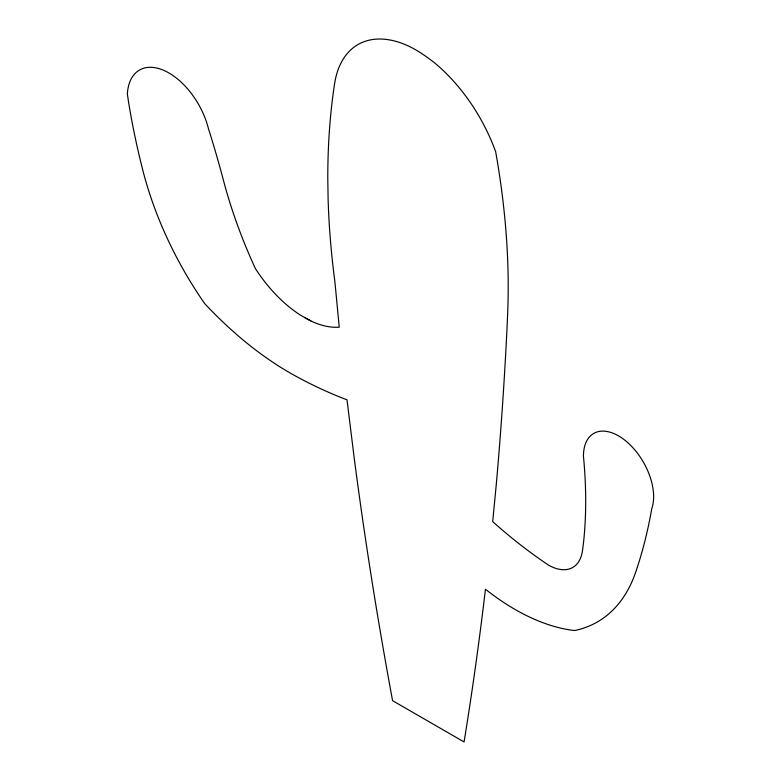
<?xml version="1.0" encoding="UTF-8"?>
<svg xmlns="http://www.w3.org/2000/svg" width="781" height="781" viewBox="0 0 781 781"><rect width="100%" height="100%" fill="white"/><g stroke="black" fill="none" stroke-linecap="round" stroke-linejoin="round"><path stroke-width="1.17" d="M310.936 320.962L300.988 315.456A107.758 62.216 60 0 1 255.407 268.615A343.347 198.228 60 0 1 223.483 180.489A776.822 448.499 60 0 0 208.332 128.24A58.907 34.013 60 0 0 163.434 70.222A58.907 34.013 60 0 0 127.362 93.925L128.494 101.706A596.352 344.304 60 0 0 142.738 169.965A251.218 145.041 60 0 0 204.749 303.663A306.084 176.721 60 0 0 295.198 375.837A501.822 289.731 60 0 0 347.008 399.813L354.369 459.345A3731.882 2154.613 60 0 0 392.579 700.674L464.07 741.95A4696.153 2711.339 60 0 0 485.45 589.216A227.33 131.247 60 0 0 572.405 630.287L574.796 630.501A222.546 128.484 60 0 0 634.758 574.757L635.607 572.424A677.049 390.9 60 0 0 651.754 508.714A49.642 28.663 60 0 0 624.292 439.762A49.642 28.663 60 0 0 583.436 456.163A447.933 258.618 60 0 1 583.436 543.312L582.499 550.488A48.656 28.096 60 0 1 548.399 565.024A424.913 245.322 60 0 1 492.694 521.63L496.238 484.864A4696.153 2711.339 60 0 0 507.191 324.75L507.66 313.571A702.373 405.515 60 0 0 495.662 151.729A127.967 73.883 60 0 0 434.617 62.919C423.038 53.811 410.562 45.454 396.211 41.442A118.136 68.201 60 0 0 334.551 83.909A751.273 433.748 60 0 0 327.786 178.888L328.108 198.93A751.273 433.748 60 0 0 334.912 281.853L339.237 327.19A98.474 56.857 60 0 1 310.936 320.962L305.088 317.887"/></g></svg>
